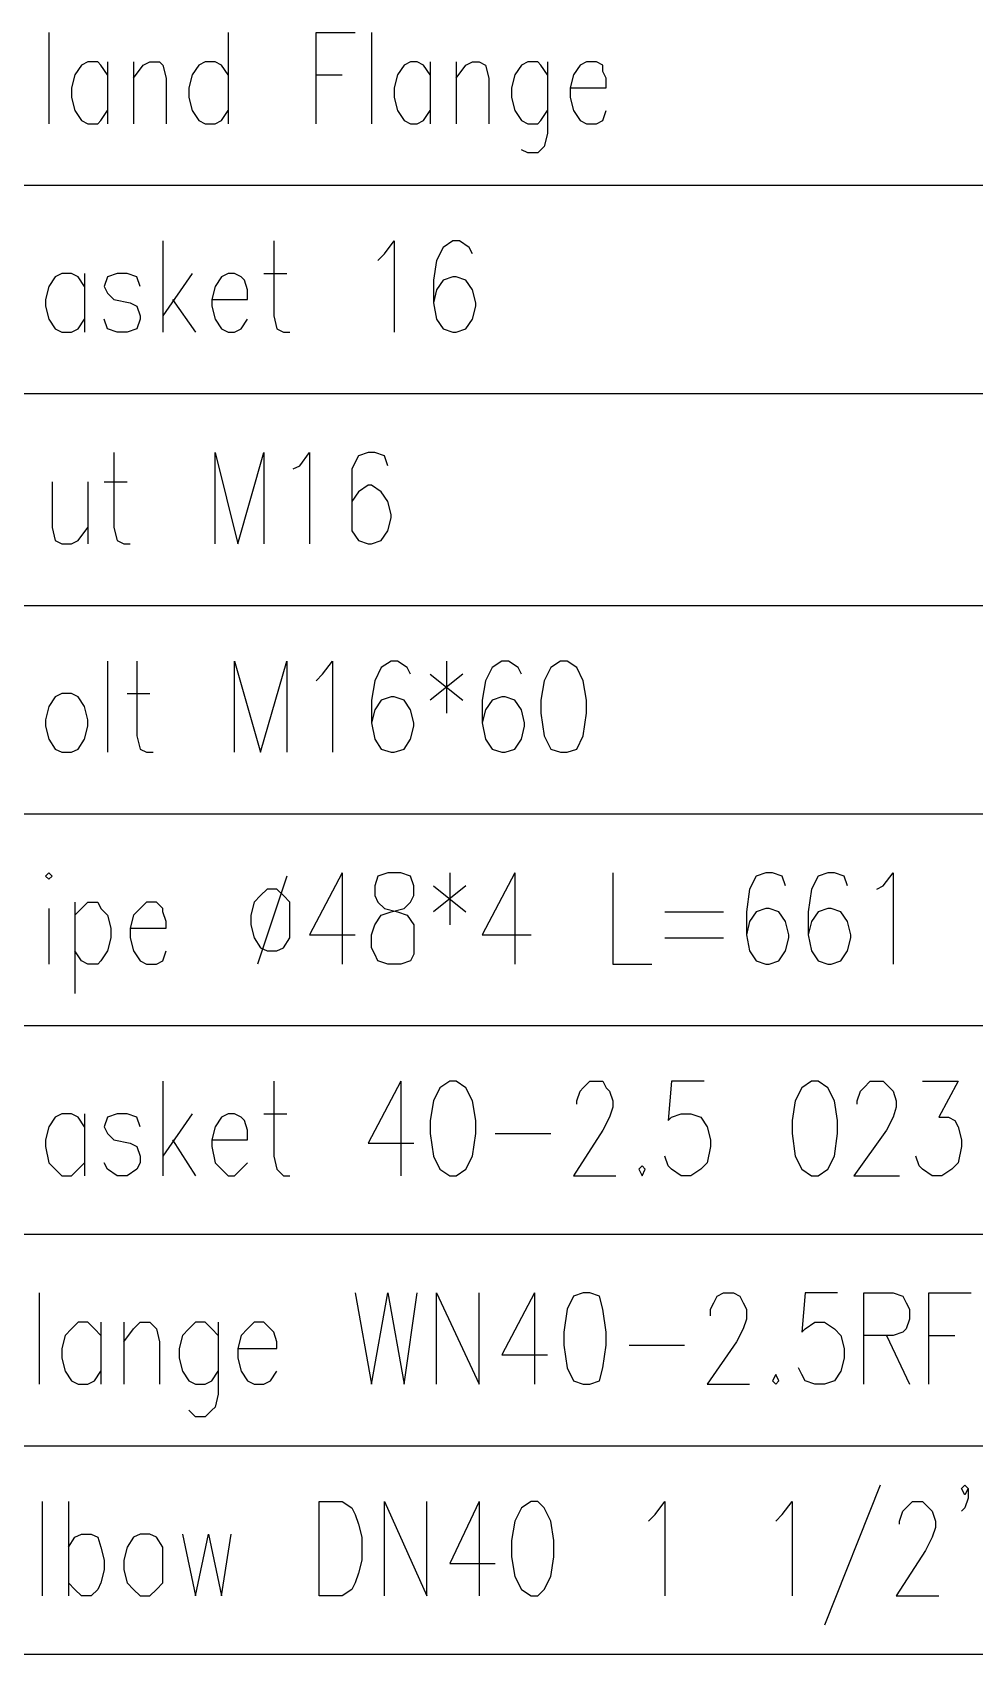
# Model space of a CAD drawing. Extents: x 0.3 to 16.2, y 0.3 to 22.9.
# Drawn here: x 12.5 to 13.463, y 5.557 to 7.217 of the extents above; entities that cross this region are included whole.
import ezdxf

# ---------------------------------------------------------------- set-up
doc = ezdxf.new("R2010")
doc.units = 0
doc.header["$MEASUREMENT"] = 0
doc.linetypes.add('AUSGEZOGEN', pattern=[0])
doc.layers.get('0').update_dxf_attribs({"linetype": 'AUSGEZOGEN'})

msp = doc.modelspace()

# ---------------------------------------------------------------- linework, layer by layer
for points in [[(12.5167, 7.2167), (12.5167, 7.1233)], [(12.7, 7.2167), (12.7, 7.1233)], [(12.79, 7.1233), (12.79, 7.2167), (12.79, 7.2167), (12.83, 7.2167)], [(12.8467, 7.2167), (12.8467, 7.1233)], [(12.5767, 7.1733), (12.57, 7.1833), (12.57, 7.1833), (12.5667, 7.1867), (12.5667, 7.1867), (12.5567, 7.1867), (12.5567, 7.1867), (12.55, 7.1833), (12.55, 7.1833), (12.5433, 7.1733), (12.5433, 7.1733), (12.54, 7.16), (12.54, 7.16), (12.54, 7.15), (12.54, 7.15), (12.5433, 7.1367), (12.5433, 7.1367), (12.55, 7.1267), (12.55, 7.1267), (12.5567, 7.1233), (12.5567, 7.1233), (12.5667, 7.1233), (12.5667, 7.1233), (12.57, 7.1267), (12.57, 7.1267), (12.5767, 7.1367)], [(12.5767, 7.1867), (12.5767, 7.1233)], [(12.6033, 7.1867), (12.6033, 7.1233)], [(12.6033, 7.17), (12.6133, 7.1833), (12.6133, 7.1833), (12.62, 7.1867), (12.62, 7.1867), (12.63, 7.1867), (12.63, 7.1867), (12.6333, 7.1833), (12.6333, 7.1833), (12.6367, 7.17), (12.6367, 7.17), (12.6367, 7.1233)], [(12.7, 7.1733), (12.6933, 7.1833), (12.6933, 7.1833), (12.6867, 7.1867), (12.6867, 7.1867), (12.6767, 7.1867), (12.6767, 7.1867), (12.67, 7.1833), (12.67, 7.1833), (12.6633, 7.1733), (12.6633, 7.1733), (12.66, 7.16), (12.66, 7.16), (12.66, 7.15), (12.66, 7.15), (12.6633, 7.1367), (12.6633, 7.1367), (12.67, 7.1267), (12.67, 7.1267), (12.6767, 7.1233), (12.6767, 7.1233), (12.6867, 7.1233), (12.6867, 7.1233), (12.6933, 7.1267), (12.6933, 7.1267), (12.7, 7.1367)], [(12.79, 7.1733), (12.8167, 7.1733)], [(12.9067, 7.1733), (12.9, 7.1833), (12.9, 7.1833), (12.8933, 7.1867), (12.8933, 7.1867), (12.8867, 7.1867), (12.8867, 7.1867), (12.88, 7.1833), (12.88, 7.1833), (12.8733, 7.1733), (12.8733, 7.1733), (12.87, 7.16), (12.87, 7.16), (12.87, 7.15), (12.87, 7.15), (12.8733, 7.1367), (12.8733, 7.1367), (12.88, 7.1267), (12.88, 7.1267), (12.8867, 7.1233), (12.8867, 7.1233), (12.8933, 7.1233), (12.8933, 7.1233), (12.9, 7.1267), (12.9, 7.1267), (12.9067, 7.1367)], [(12.9067, 7.1867), (12.9067, 7.1233)], [(12.9333, 7.1867), (12.9333, 7.1233)], [(12.9333, 7.17), (12.9433, 7.1833), (12.9433, 7.1833), (12.95, 7.1867), (12.95, 7.1867), (12.9567, 7.1867), (12.9567, 7.1867), (12.9633, 7.1833), (12.9633, 7.1833), (12.9667, 7.17), (12.9667, 7.17), (12.9667, 7.1233)], [(13.0267, 7.1733), (13.02, 7.1833), (13.02, 7.1833), (13.0167, 7.1867), (13.0167, 7.1867), (13.0067, 7.1867), (13.0067, 7.1867), (13, 7.1833), (13, 7.1833), (12.9933, 7.1733), (12.9933, 7.1733), (12.99, 7.16), (12.99, 7.16), (12.99, 7.15), (12.99, 7.15), (12.9933, 7.1367), (12.9933, 7.1367), (13, 7.1267), (13, 7.1267), (13.0067, 7.1233), (13.0067, 7.1233), (13.0167, 7.1233), (13.0167, 7.1233), (13.02, 7.1267), (13.02, 7.1267), (13.0267, 7.1367)], [(13.0267, 7.1867), (13.0267, 7.1133), (13.0267, 7.1133), (13.0233, 7.1), (13.0233, 7.1), (13.02, 7.0967), (13.02, 7.0967), (13.0167, 7.0933), (13.0167, 7.0933), (13.0067, 7.0933), (13.0067, 7.0933), (13, 7.0967)], [(13.05, 7.16), (13.0867, 7.16), (13.0867, 7.16), (13.0867, 7.17), (13.0867, 7.17), (13.0833, 7.1767), (13.0833, 7.1767), (13.0833, 7.1833), (13.0833, 7.1833), (13.0767, 7.1867), (13.0767, 7.1867), (13.0667, 7.1867), (13.0667, 7.1867), (13.06, 7.1833), (13.06, 7.1833), (13.0533, 7.1733), (13.0533, 7.1733), (13.05, 7.16), (13.05, 7.16), (13.05, 7.15), (13.05, 7.15), (13.0533, 7.1367), (13.0533, 7.1367), (13.06, 7.1267), (13.06, 7.1267), (13.0667, 7.1233), (13.0667, 7.1233), (13.0767, 7.1233), (13.0767, 7.1233), (13.0833, 7.1267), (13.0833, 7.1267), (13.0867, 7.1367)], [(15.9833, 7.06), (11.1433, 7.06)], [(12.6333, 7.0033), (12.6333, 6.91)], [(12.7467, 7.0033), (12.7467, 6.9267), (12.7467, 6.9267), (12.75, 6.9133), (12.75, 6.9133), (12.7567, 6.91), (12.7567, 6.91), (12.7633, 6.91)], [(12.8533, 6.9833), (12.86, 6.99), (12.86, 6.99), (12.87, 7.0033), (12.87, 7.0033), (12.87, 6.91)], [(12.95, 6.99), (12.9467, 6.9967), (12.9467, 6.9967), (12.9367, 7.0033), (12.9367, 7.0033), (12.93, 7.0033), (12.93, 7.0033), (12.92, 6.9967), (12.92, 6.9967), (12.9133, 6.9833), (12.9133, 6.9833), (12.91, 6.9633), (12.91, 6.9633), (12.91, 6.94), (12.91, 6.94), (12.9133, 6.9233), (12.9133, 6.9233), (12.92, 6.9133), (12.92, 6.9133), (12.93, 6.91), (12.93, 6.91), (12.9333, 6.91), (12.9333, 6.91), (12.9433, 6.9133), (12.9433, 6.9133), (12.95, 6.9233), (12.95, 6.9233), (12.9533, 6.9367), (12.9533, 6.9367), (12.9533, 6.94), (12.9533, 6.94), (12.95, 6.9533), (12.95, 6.9533), (12.9433, 6.9633), (12.9433, 6.9633), (12.9333, 6.9667), (12.9333, 6.9667), (12.93, 6.9667), (12.93, 6.9667), (12.92, 6.9633), (12.92, 6.9633), (12.9133, 6.9533), (12.9133, 6.9533), (12.91, 6.94)], [(12.5533, 6.9567), (12.5467, 6.9667), (12.5467, 6.9667), (12.54, 6.97), (12.54, 6.97), (12.53, 6.97), (12.53, 6.97), (12.5233, 6.9667), (12.5233, 6.9667), (12.5167, 6.9567), (12.5167, 6.9567), (12.5133, 6.9433), (12.5133, 6.9433), (12.5133, 6.9367), (12.5133, 6.9367), (12.5167, 6.9233), (12.5167, 6.9233), (12.5233, 6.9133), (12.5233, 6.9133), (12.53, 6.91), (12.53, 6.91), (12.54, 6.91), (12.54, 6.91), (12.5467, 6.9133), (12.5467, 6.9133), (12.5533, 6.9233)], [(12.5533, 6.97), (12.5533, 6.91)], [(12.61, 6.9567), (12.6067, 6.9667), (12.6067, 6.9667), (12.5967, 6.97), (12.5967, 6.97), (12.5867, 6.97), (12.5867, 6.97), (12.5767, 6.9667), (12.5767, 6.9667), (12.5733, 6.9567), (12.5733, 6.9567), (12.5767, 6.95), (12.5767, 6.95), (12.5833, 6.9433), (12.5833, 6.9433), (12.6, 6.94), (12.6, 6.94), (12.6067, 6.9367), (12.6067, 6.9367), (12.61, 6.9267), (12.61, 6.9267), (12.61, 6.9233), (12.61, 6.9233), (12.6067, 6.9133), (12.6067, 6.9133), (12.5967, 6.91), (12.5967, 6.91), (12.5867, 6.91), (12.5867, 6.91), (12.5767, 6.9133), (12.5767, 6.9133), (12.5733, 6.9233)], [(12.6633, 6.97), (12.6333, 6.9267)], [(12.6833, 6.9433), (12.72, 6.9433), (12.72, 6.9433), (12.72, 6.9533), (12.72, 6.9533), (12.7167, 6.9633), (12.7167, 6.9633), (12.7133, 6.9667), (12.7133, 6.9667), (12.7067, 6.97), (12.7067, 6.97), (12.7, 6.97), (12.7, 6.97), (12.6933, 6.9667), (12.6933, 6.9667), (12.6867, 6.9567), (12.6867, 6.9567), (12.6833, 6.9433), (12.6833, 6.9433), (12.6833, 6.9367), (12.6833, 6.9367), (12.6867, 6.9233), (12.6867, 6.9233), (12.6933, 6.9133), (12.6933, 6.9133), (12.7, 6.91), (12.7, 6.91), (12.7067, 6.91), (12.7067, 6.91), (12.7133, 6.9133), (12.7133, 6.9133), (12.72, 6.9233)], [(12.7367, 6.97), (12.76, 6.97)], [(12.6433, 6.9433), (12.6667, 6.91)], [(15.9833, 6.8467), (11.1433, 6.8467)], [(12.5833, 6.7867), (12.5833, 6.71), (12.5833, 6.71), (12.5867, 6.6967), (12.5867, 6.6967), (12.5933, 6.6933), (12.5933, 6.6933), (12.6, 6.6933)], [(12.6867, 6.6933), (12.6867, 6.7867), (12.6867, 6.7867), (12.71, 6.6933), (12.71, 6.6933), (12.7367, 6.7867), (12.7367, 6.7867), (12.7367, 6.6933)], [(12.7667, 6.77), (12.7733, 6.7733), (12.7733, 6.7733), (12.7833, 6.7867), (12.7833, 6.7867), (12.7833, 6.6933)], [(12.8633, 6.7733), (12.86, 6.7833), (12.86, 6.7833), (12.85, 6.7867), (12.85, 6.7867), (12.8433, 6.7867), (12.8433, 6.7867), (12.8333, 6.7833), (12.8333, 6.7833), (12.8267, 6.77), (12.8267, 6.77), (12.8267, 6.7067), (12.8267, 6.7067), (12.8333, 6.6967), (12.8333, 6.6967), (12.8433, 6.6933), (12.8433, 6.6933), (12.8467, 6.6933), (12.8467, 6.6933), (12.8567, 6.6967), (12.8567, 6.6967), (12.8633, 6.7067), (12.8633, 6.7067), (12.8667, 6.72), (12.8667, 6.72), (12.8667, 6.7233), (12.8667, 6.7233), (12.8633, 6.7367), (12.8633, 6.7367), (12.8567, 6.7467), (12.8567, 6.7467), (12.8467, 6.7533), (12.8467, 6.7533), (12.8433, 6.7533), (12.8433, 6.7533), (12.8333, 6.7467), (12.8333, 6.7467), (12.8267, 6.7367), (12.8267, 6.7367), (12.8267, 6.7233)], [(12.52, 6.7567), (12.52, 6.71), (12.52, 6.71), (12.5233, 6.6967), (12.5233, 6.6967), (12.53, 6.6933), (12.53, 6.6933), (12.54, 6.6933), (12.54, 6.6933), (12.5467, 6.6967), (12.5467, 6.6967), (12.5567, 6.71)], [(12.5567, 6.7567), (12.5567, 6.6933)], [(12.5733, 6.7567), (12.5967, 6.7567)], [(15.9833, 6.63), (11.1433, 6.63)], [(12.5767, 6.5733), (12.5767, 6.48)], [(12.6067, 6.5733), (12.6067, 6.4967), (12.6067, 6.4967), (12.61, 6.4833), (12.61, 6.4833), (12.6167, 6.48), (12.6167, 6.48), (12.6233, 6.48)], [(12.7067, 6.48), (12.7067, 6.5733), (12.7067, 6.5733), (12.7333, 6.48), (12.7333, 6.48), (12.76, 6.5733), (12.76, 6.5733), (12.76, 6.48)], [(12.79, 6.5533), (12.7967, 6.56), (12.7967, 6.56), (12.8067, 6.5733), (12.8067, 6.5733), (12.8067, 6.48)], [(12.8867, 6.56), (12.8833, 6.5667), (12.8833, 6.5667), (12.8733, 6.5733), (12.8733, 6.5733), (12.8667, 6.5733), (12.8667, 6.5733), (12.8567, 6.5667), (12.8567, 6.5667), (12.85, 6.5533), (12.85, 6.5533), (12.8467, 6.5333), (12.8467, 6.5333), (12.8467, 6.51), (12.8467, 6.51), (12.85, 6.4933), (12.85, 6.4933), (12.8567, 6.4833), (12.8567, 6.4833), (12.8667, 6.48), (12.8667, 6.48), (12.87, 6.48), (12.87, 6.48), (12.88, 6.4833), (12.88, 6.4833), (12.8867, 6.4933), (12.8867, 6.4933), (12.89, 6.5067), (12.89, 6.5067), (12.89, 6.51), (12.89, 6.51), (12.8867, 6.5233), (12.8867, 6.5233), (12.88, 6.5333), (12.88, 6.5333), (12.87, 6.5367), (12.87, 6.5367), (12.8667, 6.5367), (12.8667, 6.5367), (12.8567, 6.5333), (12.8567, 6.5333), (12.85, 6.5233), (12.85, 6.5233), (12.8467, 6.51)], [(12.9067, 6.56), (12.94, 6.5333)], [(12.94, 6.56), (12.9067, 6.5333)], [(12.9233, 6.5733), (12.9233, 6.52)], [(13, 6.56), (12.9967, 6.5667), (12.9967, 6.5667), (12.9867, 6.5733), (12.9867, 6.5733), (12.98, 6.5733), (12.98, 6.5733), (12.97, 6.5667), (12.97, 6.5667), (12.9633, 6.5533), (12.9633, 6.5533), (12.96, 6.5333), (12.96, 6.5333), (12.96, 6.51), (12.96, 6.51), (12.9633, 6.4933), (12.9633, 6.4933), (12.97, 6.4833), (12.97, 6.4833), (12.98, 6.48), (12.98, 6.48), (12.9833, 6.48), (12.9833, 6.48), (12.9933, 6.4833), (12.9933, 6.4833), (13, 6.4933), (13, 6.4933), (13.0033, 6.5067), (13.0033, 6.5067), (13.0033, 6.51), (13.0033, 6.51), (13, 6.5233), (13, 6.5233), (12.9933, 6.5333), (12.9933, 6.5333), (12.9833, 6.5367), (12.9833, 6.5367), (12.98, 6.5367), (12.98, 6.5367), (12.97, 6.5333), (12.97, 6.5333), (12.9633, 6.5233), (12.9633, 6.5233), (12.96, 6.51)], [(13.04, 6.5733), (13.03, 6.5667), (13.03, 6.5667), (13.0233, 6.5533), (13.0233, 6.5533), (13.02, 6.5333), (13.02, 6.5333), (13.02, 6.52), (13.02, 6.52), (13.0233, 6.4967), (13.0233, 6.4967), (13.03, 6.4833), (13.03, 6.4833), (13.04, 6.48), (13.04, 6.48), (13.0467, 6.48), (13.0467, 6.48), (13.0567, 6.4833), (13.0567, 6.4833), (13.0633, 6.4967), (13.0633, 6.4967), (13.0667, 6.52), (13.0667, 6.52), (13.0667, 6.5333), (13.0667, 6.5333), (13.0633, 6.5533), (13.0633, 6.5533), (13.0567, 6.5667), (13.0567, 6.5667), (13.0467, 6.5733), (13.0467, 6.5733), (13.04, 6.5733), (13.04, 6.5733)], [(12.53, 6.54), (12.5233, 6.5367), (12.5233, 6.5367), (12.5167, 6.5267), (12.5167, 6.5267), (12.5133, 6.5133), (12.5133, 6.5133), (12.5133, 6.5067), (12.5133, 6.5067), (12.5167, 6.4933), (12.5167, 6.4933), (12.5233, 6.4833), (12.5233, 6.4833), (12.53, 6.48), (12.53, 6.48), (12.54, 6.48), (12.54, 6.48), (12.5467, 6.4833), (12.5467, 6.4833), (12.5533, 6.4933), (12.5533, 6.4933), (12.5567, 6.5067), (12.5567, 6.5067), (12.5567, 6.5133), (12.5567, 6.5133), (12.5533, 6.5267), (12.5533, 6.5267), (12.5467, 6.5367), (12.5467, 6.5367), (12.54, 6.54), (12.54, 6.54), (12.53, 6.54), (12.53, 6.54)], [(12.5967, 6.54), (12.62, 6.54)], [(15.9833, 6.4167), (11.1433, 6.4167)], [(12.5133, 6.3533), (12.5167, 6.35), (12.5167, 6.35), (12.52, 6.3533), (12.52, 6.3533), (12.5167, 6.3567), (12.5167, 6.3567), (12.5133, 6.3533), (12.5133, 6.3533)], [(12.76, 6.3533), (12.73, 6.2633)], [(12.8167, 6.3567), (12.7833, 6.2933), (12.7833, 6.2933), (12.83, 6.2933)], [(12.8167, 6.3567), (12.8167, 6.2633)], [(12.8633, 6.3567), (12.8533, 6.3533), (12.8533, 6.3533), (12.85, 6.3433), (12.85, 6.3433), (12.85, 6.3333), (12.85, 6.3333), (12.8533, 6.3267), (12.8533, 6.3267), (12.86, 6.32), (12.86, 6.32), (12.8733, 6.3167), (12.8733, 6.3167), (12.8833, 6.3133), (12.8833, 6.3133), (12.89, 6.3033), (12.89, 6.3033), (12.89, 6.2733), (12.89, 6.2733), (12.8867, 6.2667), (12.8867, 6.2667), (12.8767, 6.2633), (12.8767, 6.2633), (12.8633, 6.2633), (12.8633, 6.2633), (12.8533, 6.2667), (12.8533, 6.2667), (12.85, 6.2733), (12.85, 6.2733), (12.8467, 6.28), (12.8467, 6.28), (12.8467, 6.2933), (12.8467, 6.2933), (12.85, 6.3033), (12.85, 6.3033), (12.8567, 6.3133), (12.8567, 6.3133), (12.8667, 6.3167), (12.8667, 6.3167), (12.88, 6.32), (12.88, 6.32), (12.8867, 6.3267), (12.8867, 6.3267), (12.89, 6.3333), (12.89, 6.3333), (12.89, 6.3433), (12.89, 6.3433), (12.8867, 6.3533), (12.8867, 6.3533), (12.8767, 6.3567), (12.8767, 6.3567), (12.8633, 6.3567), (12.8633, 6.3567)], [(12.91, 6.3433), (12.9433, 6.3167)], [(12.9433, 6.3433), (12.91, 6.3167)], [(12.9267, 6.3567), (12.9267, 6.3033)], [(12.9933, 6.3567), (12.96, 6.2933), (12.96, 6.2933), (13.01, 6.2933)], [(12.9933, 6.3567), (12.9933, 6.2633)], [(13.0933, 6.3567), (13.0933, 6.2633), (13.0933, 6.2633), (13.1333, 6.2633)], [(13.27, 6.3433), (13.2667, 6.3533), (13.2667, 6.3533), (13.2567, 6.3567), (13.2567, 6.3567), (13.25, 6.3567), (13.25, 6.3567), (13.24, 6.3533), (13.24, 6.3533), (13.2333, 6.34), (13.2333, 6.34), (13.23, 6.3167), (13.23, 6.3167), (13.23, 6.2933), (13.23, 6.2933), (13.2333, 6.2767), (13.2333, 6.2767), (13.24, 6.2667), (13.24, 6.2667), (13.25, 6.2633), (13.25, 6.2633), (13.2533, 6.2633), (13.2533, 6.2633), (13.2633, 6.2667), (13.2633, 6.2667), (13.27, 6.2767), (13.27, 6.2767), (13.2733, 6.29), (13.2733, 6.29), (13.2733, 6.2933), (13.2733, 6.2933), (13.27, 6.3067), (13.27, 6.3067), (13.2633, 6.3167), (13.2633, 6.3167), (13.2533, 6.32), (13.2533, 6.32), (13.25, 6.32), (13.25, 6.32), (13.24, 6.3167), (13.24, 6.3167), (13.2333, 6.3067), (13.2333, 6.3067), (13.23, 6.2933)], [(13.3333, 6.3433), (13.33, 6.3533), (13.33, 6.3533), (13.32, 6.3567), (13.32, 6.3567), (13.3133, 6.3567), (13.3133, 6.3567), (13.3033, 6.3533), (13.3033, 6.3533), (13.2967, 6.34), (13.2967, 6.34), (13.2933, 6.3167), (13.2933, 6.3167), (13.2933, 6.2933), (13.2933, 6.2933), (13.2967, 6.2767), (13.2967, 6.2767), (13.3033, 6.2667), (13.3033, 6.2667), (13.3133, 6.2633), (13.3133, 6.2633), (13.3167, 6.2633), (13.3167, 6.2633), (13.3267, 6.2667), (13.3267, 6.2667), (13.3333, 6.2767), (13.3333, 6.2767), (13.3367, 6.29), (13.3367, 6.29), (13.3367, 6.2933), (13.3367, 6.2933), (13.3333, 6.3067), (13.3333, 6.3067), (13.3267, 6.3167), (13.3267, 6.3167), (13.3167, 6.32), (13.3167, 6.32), (13.3133, 6.32), (13.3133, 6.32), (13.3033, 6.3167), (13.3033, 6.3167), (13.2967, 6.3067), (13.2967, 6.3067), (13.2933, 6.2933)], [(13.3633, 6.34), (13.37, 6.3433), (13.37, 6.3433), (13.38, 6.3567), (13.38, 6.3567), (13.38, 6.2633)], [(12.5433, 6.3267), (12.5433, 6.2333)], [(12.5433, 6.3133), (12.55, 6.32), (12.55, 6.32), (12.5567, 6.3267), (12.5567, 6.3267), (12.5667, 6.3267), (12.5667, 6.3267), (12.57, 6.32), (12.57, 6.32), (12.5767, 6.3133), (12.5767, 6.3133), (12.58, 6.3), (12.58, 6.3), (12.58, 6.29), (12.58, 6.29), (12.5767, 6.2767), (12.5767, 6.2767), (12.57, 6.2667), (12.57, 6.2667), (12.5667, 6.2633), (12.5667, 6.2633), (12.5567, 6.2633), (12.5567, 6.2633), (12.55, 6.2667), (12.55, 6.2667), (12.5433, 6.2767)], [(12.6, 6.3), (12.6367, 6.3), (12.6367, 6.3), (12.6367, 6.3067), (12.6367, 6.3067), (12.6333, 6.3167), (12.6333, 6.3167), (12.6333, 6.32), (12.6333, 6.32), (12.6267, 6.3267), (12.6267, 6.3267), (12.6167, 6.3267), (12.6167, 6.3267), (12.61, 6.32), (12.61, 6.32), (12.6033, 6.3133), (12.6033, 6.3133), (12.6, 6.3), (12.6, 6.3), (12.6, 6.29), (12.6, 6.29), (12.6033, 6.2767), (12.6033, 6.2767), (12.61, 6.2667), (12.61, 6.2667), (12.6167, 6.2633), (12.6167, 6.2633), (12.6267, 6.2633), (12.6267, 6.2633), (12.6333, 6.2667), (12.6333, 6.2667), (12.6367, 6.2767)], [(12.74, 6.34), (12.7333, 6.3333), (12.7333, 6.3333), (12.7267, 6.3267), (12.7267, 6.3267), (12.7233, 6.3133), (12.7233, 6.3133), (12.7233, 6.3033), (12.7233, 6.3033), (12.7267, 6.29), (12.7267, 6.29), (12.7333, 6.28), (12.7333, 6.28), (12.74, 6.2767), (12.74, 6.2767), (12.75, 6.2767), (12.75, 6.2767), (12.7567, 6.28), (12.7567, 6.28), (12.7633, 6.29), (12.7633, 6.29), (12.7633, 6.3267), (12.7633, 6.3267), (12.7567, 6.3333), (12.7567, 6.3333), (12.75, 6.34), (12.75, 6.34), (12.74, 6.34), (12.74, 6.34)], [(12.5167, 6.32), (12.5167, 6.2633)], [(13.1467, 6.3167), (13.2067, 6.3167)], [(13.1467, 6.29), (13.2067, 6.29)], [(15.9833, 6.2), (11.1433, 6.2)], [(12.6333, 6.1433), (12.6333, 6.0467)], [(12.7467, 6.1433), (12.7467, 6.0667), (12.7467, 6.0667), (12.75, 6.0533), (12.75, 6.0533), (12.7567, 6.0467), (12.7567, 6.0467), (12.7633, 6.0467)], [(12.8767, 6.1433), (12.8433, 6.08), (12.8433, 6.08), (12.89, 6.08)], [(12.8767, 6.1433), (12.8767, 6.0467)], [(12.9267, 6.1433), (12.9167, 6.1367), (12.9167, 6.1367), (12.91, 6.1233), (12.91, 6.1233), (12.9067, 6.1033), (12.9067, 6.1033), (12.9067, 6.09), (12.9067, 6.09), (12.91, 6.0667), (12.91, 6.0667), (12.9167, 6.0533), (12.9167, 6.0533), (12.9267, 6.0467), (12.9267, 6.0467), (12.9333, 6.0467), (12.9333, 6.0467), (12.9433, 6.0533), (12.9433, 6.0533), (12.95, 6.0667), (12.95, 6.0667), (12.9533, 6.09), (12.9533, 6.09), (12.9533, 6.1033), (12.9533, 6.1033), (12.95, 6.1233), (12.95, 6.1233), (12.9433, 6.1367), (12.9433, 6.1367), (12.9333, 6.1433), (12.9333, 6.1433), (12.9267, 6.1433), (12.9267, 6.1433)], [(13.0567, 6.12), (13.0567, 6.1233), (13.0567, 6.1233), (13.06, 6.1333), (13.06, 6.1333), (13.0633, 6.1367), (13.0633, 6.1367), (13.07, 6.1433), (13.07, 6.1433), (13.0833, 6.1433), (13.0833, 6.1433), (13.0867, 6.1367), (13.0867, 6.1367), (13.09, 6.1333), (13.09, 6.1333), (13.0933, 6.1233), (13.0933, 6.1233), (13.0933, 6.1167), (13.0933, 6.1167), (13.09, 6.1067), (13.09, 6.1067), (13.0833, 6.0933), (13.0833, 6.0933), (13.0533, 6.0467), (13.0533, 6.0467), (13.0967, 6.0467)], [(13.1867, 6.1433), (13.1533, 6.1433), (13.1533, 6.1433), (13.15, 6.1033), (13.15, 6.1033), (13.1533, 6.1067), (13.1533, 6.1067), (13.1633, 6.11), (13.1633, 6.11), (13.1733, 6.11), (13.1733, 6.11), (13.1833, 6.1067), (13.1833, 6.1067), (13.19, 6.0967), (13.19, 6.0967), (13.1933, 6.0833), (13.1933, 6.0833), (13.1933, 6.0767), (13.1933, 6.0767), (13.19, 6.06), (13.19, 6.06), (13.1833, 6.0533), (13.1833, 6.0533), (13.1733, 6.0467), (13.1733, 6.0467), (13.1633, 6.0467), (13.1633, 6.0467), (13.1533, 6.0533), (13.1533, 6.0533), (13.15, 6.0567), (13.15, 6.0567), (13.1467, 6.0667)], [(13.2967, 6.1433), (13.2867, 6.1367), (13.2867, 6.1367), (13.28, 6.1233), (13.28, 6.1233), (13.2767, 6.1033), (13.2767, 6.1033), (13.2767, 6.09), (13.2767, 6.09), (13.28, 6.0667), (13.28, 6.0667), (13.2867, 6.0533), (13.2867, 6.0533), (13.2967, 6.0467), (13.2967, 6.0467), (13.3033, 6.0467), (13.3033, 6.0467), (13.3133, 6.0533), (13.3133, 6.0533), (13.32, 6.0667), (13.32, 6.0667), (13.3233, 6.09), (13.3233, 6.09), (13.3233, 6.1033), (13.3233, 6.1033), (13.32, 6.1233), (13.32, 6.1233), (13.3133, 6.1367), (13.3133, 6.1367), (13.3033, 6.1433), (13.3033, 6.1433), (13.2967, 6.1433), (13.2967, 6.1433)], [(13.3433, 6.12), (13.3433, 6.1233), (13.3433, 6.1233), (13.3467, 6.1333), (13.3467, 6.1333), (13.35, 6.1367), (13.35, 6.1367), (13.3567, 6.1433), (13.3567, 6.1433), (13.37, 6.1433), (13.37, 6.1433), (13.3767, 6.1367), (13.3767, 6.1367), (13.38, 6.1333), (13.38, 6.1333), (13.3833, 6.1233), (13.3833, 6.1233), (13.3833, 6.1167), (13.3833, 6.1167), (13.38, 6.1067), (13.38, 6.1067), (13.3733, 6.0933), (13.3733, 6.0933), (13.34, 6.0467), (13.34, 6.0467), (13.3867, 6.0467)], [(13.41, 6.1433), (13.4467, 6.1433), (13.4467, 6.1433), (13.4267, 6.1067), (13.4267, 6.1067), (13.4367, 6.1067), (13.4367, 6.1067), (13.4433, 6.1033), (13.4433, 6.1033), (13.4467, 6.0967), (13.4467, 6.0967), (13.45, 6.0833), (13.45, 6.0833), (13.45, 6.0767), (13.45, 6.0767), (13.4467, 6.06), (13.4467, 6.06), (13.44, 6.0533), (13.44, 6.0533), (13.43, 6.0467), (13.43, 6.0467), (13.42, 6.0467), (13.42, 6.0467), (13.41, 6.0533), (13.41, 6.0533), (13.4067, 6.0567), (13.4067, 6.0567), (13.4033, 6.0667)], [(12.5533, 6.0967), (12.5467, 6.1067), (12.5467, 6.1067), (12.54, 6.11), (12.54, 6.11), (12.53, 6.11), (12.53, 6.11), (12.5233, 6.1067), (12.5233, 6.1067), (12.5167, 6.0967), (12.5167, 6.0967), (12.5133, 6.0833), (12.5133, 6.0833), (12.5133, 6.0767), (12.5133, 6.0767), (12.5167, 6.06), (12.5167, 6.06), (12.5233, 6.0533), (12.5233, 6.0533), (12.53, 6.0467), (12.53, 6.0467), (12.54, 6.0467), (12.54, 6.0467), (12.5467, 6.0533), (12.5467, 6.0533), (12.5533, 6.06)], [(12.5533, 6.11), (12.5533, 6.0467)], [(12.61, 6.0967), (12.6067, 6.1067), (12.6067, 6.1067), (12.5967, 6.11), (12.5967, 6.11), (12.5867, 6.11), (12.5867, 6.11), (12.5767, 6.1067), (12.5767, 6.1067), (12.5733, 6.0967), (12.5733, 6.0967), (12.5767, 6.09), (12.5767, 6.09), (12.5833, 6.0833), (12.5833, 6.0833), (12.6, 6.08), (12.6, 6.08), (12.6067, 6.0767), (12.6067, 6.0767), (12.61, 6.0667), (12.61, 6.0667), (12.61, 6.06), (12.61, 6.06), (12.6067, 6.0533), (12.6067, 6.0533), (12.5967, 6.0467), (12.5967, 6.0467), (12.5867, 6.0467), (12.5867, 6.0467), (12.5767, 6.0533), (12.5767, 6.0533), (12.5733, 6.06)], [(12.6633, 6.11), (12.6333, 6.0667)], [(12.6833, 6.0833), (12.72, 6.0833), (12.72, 6.0833), (12.72, 6.0933), (12.72, 6.0933), (12.7167, 6.1033), (12.7167, 6.1033), (12.7133, 6.1067), (12.7133, 6.1067), (12.7067, 6.11), (12.7067, 6.11), (12.7, 6.11), (12.7, 6.11), (12.6933, 6.1067), (12.6933, 6.1067), (12.6867, 6.0967), (12.6867, 6.0967), (12.6833, 6.0833), (12.6833, 6.0833), (12.6833, 6.0767), (12.6833, 6.0767), (12.6867, 6.06), (12.6867, 6.06), (12.6933, 6.0533), (12.6933, 6.0533), (12.7, 6.0467), (12.7, 6.0467), (12.7067, 6.0467), (12.7067, 6.0467), (12.7133, 6.0533), (12.7133, 6.0533), (12.72, 6.06)], [(12.7367, 6.11), (12.76, 6.11)], [(12.6433, 6.0833), (12.6667, 6.0467)], [(12.9733, 6.09), (13.03, 6.09)], [(13.1233, 6.0567), (13.12, 6.0533), (13.12, 6.0533), (13.1233, 6.0467), (13.1233, 6.0467), (13.1267, 6.0533), (13.1267, 6.0533), (13.1233, 6.0567), (13.1233, 6.0567)], [(15.9833, 5.9867), (11.1433, 5.9867)], [(12.5067, 5.9267), (12.5067, 5.8333)], [(12.83, 5.9267), (12.8467, 5.8333), (12.8467, 5.8333), (12.8633, 5.9267), (12.8633, 5.9267), (12.88, 5.8333), (12.88, 5.8333), (12.8933, 5.9267)], [(12.9133, 5.8333), (12.9133, 5.9267), (12.9133, 5.9267), (12.9567, 5.8333), (12.9567, 5.8333), (12.9567, 5.9267)], [(13.0133, 5.9267), (12.98, 5.8633), (12.98, 5.8633), (13.0267, 5.8633)], [(13.0133, 5.9267), (13.0133, 5.8333)], [(13.0633, 5.9267), (13.0533, 5.9233), (13.0533, 5.9233), (13.0467, 5.91), (13.0467, 5.91), (13.0433, 5.8867), (13.0433, 5.8867), (13.0433, 5.8733), (13.0433, 5.8733), (13.0467, 5.85), (13.0467, 5.85), (13.0533, 5.8367), (13.0533, 5.8367), (13.0633, 5.8333), (13.0633, 5.8333), (13.07, 5.8333), (13.07, 5.8333), (13.08, 5.8367), (13.08, 5.8367), (13.0833, 5.85), (13.0833, 5.85), (13.0867, 5.8733), (13.0867, 5.8733), (13.0867, 5.8867), (13.0867, 5.8867), (13.0833, 5.91), (13.0833, 5.91), (13.08, 5.9233), (13.08, 5.9233), (13.07, 5.9267), (13.07, 5.9267), (13.0633, 5.9267), (13.0633, 5.9267)], [(13.1933, 5.9033), (13.1933, 5.91), (13.1933, 5.91), (13.1967, 5.9167), (13.1967, 5.9167), (13.2, 5.9233), (13.2, 5.9233), (13.2067, 5.9267), (13.2067, 5.9267), (13.2167, 5.9267), (13.2167, 5.9267), (13.2233, 5.9233), (13.2233, 5.9233), (13.2267, 5.9167), (13.2267, 5.9167), (13.23, 5.91), (13.23, 5.91), (13.23, 5.9), (13.23, 5.9), (13.2267, 5.89), (13.2267, 5.89), (13.22, 5.8767), (13.22, 5.8767), (13.19, 5.8333), (13.19, 5.8333), (13.2333, 5.8333)], [(13.3233, 5.9267), (13.29, 5.9267), (13.29, 5.9267), (13.2867, 5.8867), (13.2867, 5.8867), (13.29, 5.89), (13.29, 5.89), (13.3, 5.8967), (13.3, 5.8967), (13.31, 5.8967), (13.31, 5.8967), (13.32, 5.89), (13.32, 5.89), (13.3267, 5.8833), (13.3267, 5.8833), (13.33, 5.87), (13.33, 5.87), (13.33, 5.86), (13.33, 5.86), (13.3267, 5.8467), (13.3267, 5.8467), (13.32, 5.8367), (13.32, 5.8367), (13.31, 5.8333), (13.31, 5.8333), (13.3, 5.8333), (13.3, 5.8333), (13.29, 5.8367), (13.29, 5.8367), (13.2867, 5.8433), (13.2867, 5.8433), (13.2833, 5.85)], [(13.35, 5.8333), (13.35, 5.9267), (13.35, 5.9267), (13.38, 5.9267), (13.38, 5.9267), (13.39, 5.9233), (13.39, 5.9233), (13.3933, 5.9167), (13.3933, 5.9167), (13.3967, 5.91), (13.3967, 5.91), (13.3967, 5.9), (13.3967, 5.9), (13.3933, 5.89), (13.3933, 5.89), (13.39, 5.8867), (13.39, 5.8867), (13.38, 5.8833), (13.38, 5.8833), (13.35, 5.8833)], [(13.4167, 5.8333), (13.4167, 5.9267), (13.4167, 5.9267), (13.46, 5.9267)], [(12.57, 5.8833), (12.5633, 5.89), (12.5633, 5.89), (12.5567, 5.8967), (12.5567, 5.8967), (12.5467, 5.8967), (12.5467, 5.8967), (12.54, 5.89), (12.54, 5.89), (12.5333, 5.8833), (12.5333, 5.8833), (12.53, 5.87), (12.53, 5.87), (12.53, 5.86), (12.53, 5.86), (12.5333, 5.8467), (12.5333, 5.8467), (12.54, 5.8367), (12.54, 5.8367), (12.5467, 5.8333), (12.5467, 5.8333), (12.5567, 5.8333), (12.5567, 5.8333), (12.5633, 5.8367), (12.5633, 5.8367), (12.57, 5.8467)], [(12.57, 5.8967), (12.57, 5.8333)], [(12.5933, 5.8967), (12.5933, 5.8333)], [(12.5933, 5.8767), (12.6033, 5.89), (12.6033, 5.89), (12.61, 5.8967), (12.61, 5.8967), (12.62, 5.8967), (12.62, 5.8967), (12.6267, 5.89), (12.6267, 5.89), (12.63, 5.8767), (12.63, 5.8767), (12.63, 5.8333)], [(12.69, 5.8833), (12.6833, 5.89), (12.6833, 5.89), (12.6767, 5.8967), (12.6767, 5.8967), (12.6667, 5.8967), (12.6667, 5.8967), (12.66, 5.89), (12.66, 5.89), (12.6533, 5.8833), (12.6533, 5.8833), (12.65, 5.87), (12.65, 5.87), (12.65, 5.86), (12.65, 5.86), (12.6533, 5.8467), (12.6533, 5.8467), (12.66, 5.8367), (12.66, 5.8367), (12.6667, 5.8333), (12.6667, 5.8333), (12.6767, 5.8333), (12.6767, 5.8333), (12.6833, 5.8367), (12.6833, 5.8367), (12.69, 5.8467)], [(12.69, 5.8967), (12.69, 5.8233), (12.69, 5.8233), (12.6867, 5.81), (12.6867, 5.81), (12.6833, 5.8067), (12.6833, 5.8067), (12.6767, 5.8), (12.6767, 5.8), (12.6667, 5.8), (12.6667, 5.8), (12.66, 5.8067)], [(12.71, 5.87), (12.75, 5.87), (12.75, 5.87), (12.75, 5.8767), (12.75, 5.8767), (12.7467, 5.8867), (12.7467, 5.8867), (12.7433, 5.89), (12.7433, 5.89), (12.7367, 5.8967), (12.7367, 5.8967), (12.7267, 5.8967), (12.7267, 5.8967), (12.72, 5.89), (12.72, 5.89), (12.7133, 5.8833), (12.7133, 5.8833), (12.71, 5.87), (12.71, 5.87), (12.71, 5.86), (12.71, 5.86), (12.7133, 5.8467), (12.7133, 5.8467), (12.72, 5.8367), (12.72, 5.8367), (12.7267, 5.8333), (12.7267, 5.8333), (12.7367, 5.8333), (12.7367, 5.8333), (12.7433, 5.8367), (12.7433, 5.8367), (12.75, 5.8467)], [(13.3733, 5.8833), (13.3967, 5.8333)], [(13.4167, 5.8833), (13.4433, 5.8833)], [(13.11, 5.8733), (13.1667, 5.8733)], [(13.26, 5.8433), (13.2567, 5.8367), (13.2567, 5.8367), (13.26, 5.8333), (13.26, 5.8333), (13.2633, 5.8367), (13.2633, 5.8367), (13.26, 5.8433), (13.26, 5.8433)], [(15.9833, 5.77), (11.1433, 5.77)], [(13.3667, 5.73), (13.31, 5.5867)], [(13.4567, 5.7267), (13.4533, 5.72), (13.4533, 5.72), (13.45, 5.7267), (13.45, 5.7267), (13.4533, 5.73), (13.4533, 5.73), (13.4567, 5.7267), (13.4567, 5.7267), (13.4567, 5.7167), (13.4567, 5.7167), (13.4533, 5.7067), (13.4533, 5.7067), (13.45, 5.7033)], [(12.51, 5.7133), (12.51, 5.6167)], [(12.5367, 5.7133), (12.5367, 5.6167)], [(12.7933, 5.6167), (12.7933, 5.7133), (12.7933, 5.7133), (12.8167, 5.7133), (12.8167, 5.7133), (12.8267, 5.7067), (12.8267, 5.7067), (12.83, 5.7), (12.83, 5.7), (12.8333, 5.69), (12.8333, 5.69), (12.8367, 5.6767), (12.8367, 5.6767), (12.8367, 5.6533), (12.8367, 5.6533), (12.8333, 5.64), (12.8333, 5.64), (12.83, 5.63), (12.83, 5.63), (12.8267, 5.6233), (12.8267, 5.6233), (12.8167, 5.6167), (12.8167, 5.6167), (12.7933, 5.6167), (12.7933, 5.6167)], [(12.86, 5.6167), (12.86, 5.7133), (12.86, 5.7133), (12.9033, 5.6167), (12.9033, 5.6167), (12.9033, 5.7133)], [(12.9567, 5.7133), (12.9267, 5.65), (12.9267, 5.65), (12.9733, 5.65)], [(12.9567, 5.7133), (12.9567, 5.6167)], [(13.01, 5.7133), (13, 5.7067), (13, 5.7067), (12.9933, 5.6933), (12.9933, 5.6933), (12.99, 5.6733), (12.99, 5.6733), (12.99, 5.6567), (12.99, 5.6567), (12.9933, 5.6367), (12.9933, 5.6367), (13, 5.6233), (13, 5.6233), (13.01, 5.6167), (13.01, 5.6167), (13.0167, 5.6167), (13.0167, 5.6167), (13.0233, 5.6233), (13.0233, 5.6233), (13.03, 5.6367), (13.03, 5.6367), (13.0333, 5.6567), (13.0333, 5.6567), (13.0333, 5.6733), (13.0333, 5.6733), (13.03, 5.6933), (13.03, 5.6933), (13.0233, 5.7067), (13.0233, 5.7067), (13.0167, 5.7133), (13.0167, 5.7133), (13.01, 5.7133), (13.01, 5.7133)], [(13.13, 5.6933), (13.1367, 5.7), (13.1367, 5.7), (13.1467, 5.7133), (13.1467, 5.7133), (13.1467, 5.6167)], [(13.26, 5.6933), (13.2667, 5.7), (13.2667, 5.7), (13.2767, 5.7133), (13.2767, 5.7133), (13.2767, 5.6167)], [(13.3867, 5.69), (13.3867, 5.6933), (13.3867, 5.6933), (13.39, 5.7033), (13.39, 5.7033), (13.3933, 5.7067), (13.3933, 5.7067), (13.4, 5.7133), (13.4, 5.7133), (13.41, 5.7133), (13.41, 5.7133), (13.4167, 5.7067), (13.4167, 5.7067), (13.42, 5.7033), (13.42, 5.7033), (13.4233, 5.6933), (13.4233, 5.6933), (13.4233, 5.6867), (13.4233, 5.6867), (13.42, 5.6767), (13.42, 5.6767), (13.4133, 5.6633), (13.4133, 5.6633), (13.3833, 5.6167), (13.3833, 5.6167), (13.4267, 5.6167)], [(12.5367, 5.6667), (12.5433, 5.6767), (12.5433, 5.6767), (12.55, 5.68), (12.55, 5.68), (12.56, 5.68), (12.56, 5.68), (12.5667, 5.6767), (12.5667, 5.6767), (12.57, 5.6667), (12.57, 5.6667), (12.5733, 5.6533), (12.5733, 5.6533), (12.5733, 5.6433), (12.5733, 5.6433), (12.57, 5.63), (12.57, 5.63), (12.5667, 5.6233), (12.5667, 5.6233), (12.56, 5.6167), (12.56, 5.6167), (12.55, 5.6167), (12.55, 5.6167), (12.5433, 5.6233), (12.5433, 5.6233), (12.5367, 5.63)], [(12.61, 5.68), (12.6033, 5.6767), (12.6033, 5.6767), (12.5967, 5.6667), (12.5967, 5.6667), (12.5933, 5.6533), (12.5933, 5.6533), (12.5933, 5.6433), (12.5933, 5.6433), (12.5967, 5.63), (12.5967, 5.63), (12.6033, 5.6233), (12.6033, 5.6233), (12.61, 5.6167), (12.61, 5.6167), (12.62, 5.6167), (12.62, 5.6167), (12.6267, 5.6233), (12.6267, 5.6233), (12.6333, 5.63), (12.6333, 5.63), (12.6333, 5.6667), (12.6333, 5.6667), (12.6267, 5.6767), (12.6267, 5.6767), (12.62, 5.68), (12.62, 5.68), (12.61, 5.68), (12.61, 5.68)], [(12.6533, 5.68), (12.6667, 5.6167), (12.6667, 5.6167), (12.68, 5.68), (12.68, 5.68), (12.6933, 5.6167), (12.6933, 5.6167), (12.7033, 5.68)], [(15.9833, 5.5567), (11.1433, 5.5567)]]:
    msp.add_lwpolyline(points)

doc.saveas('drawing.dxf')
